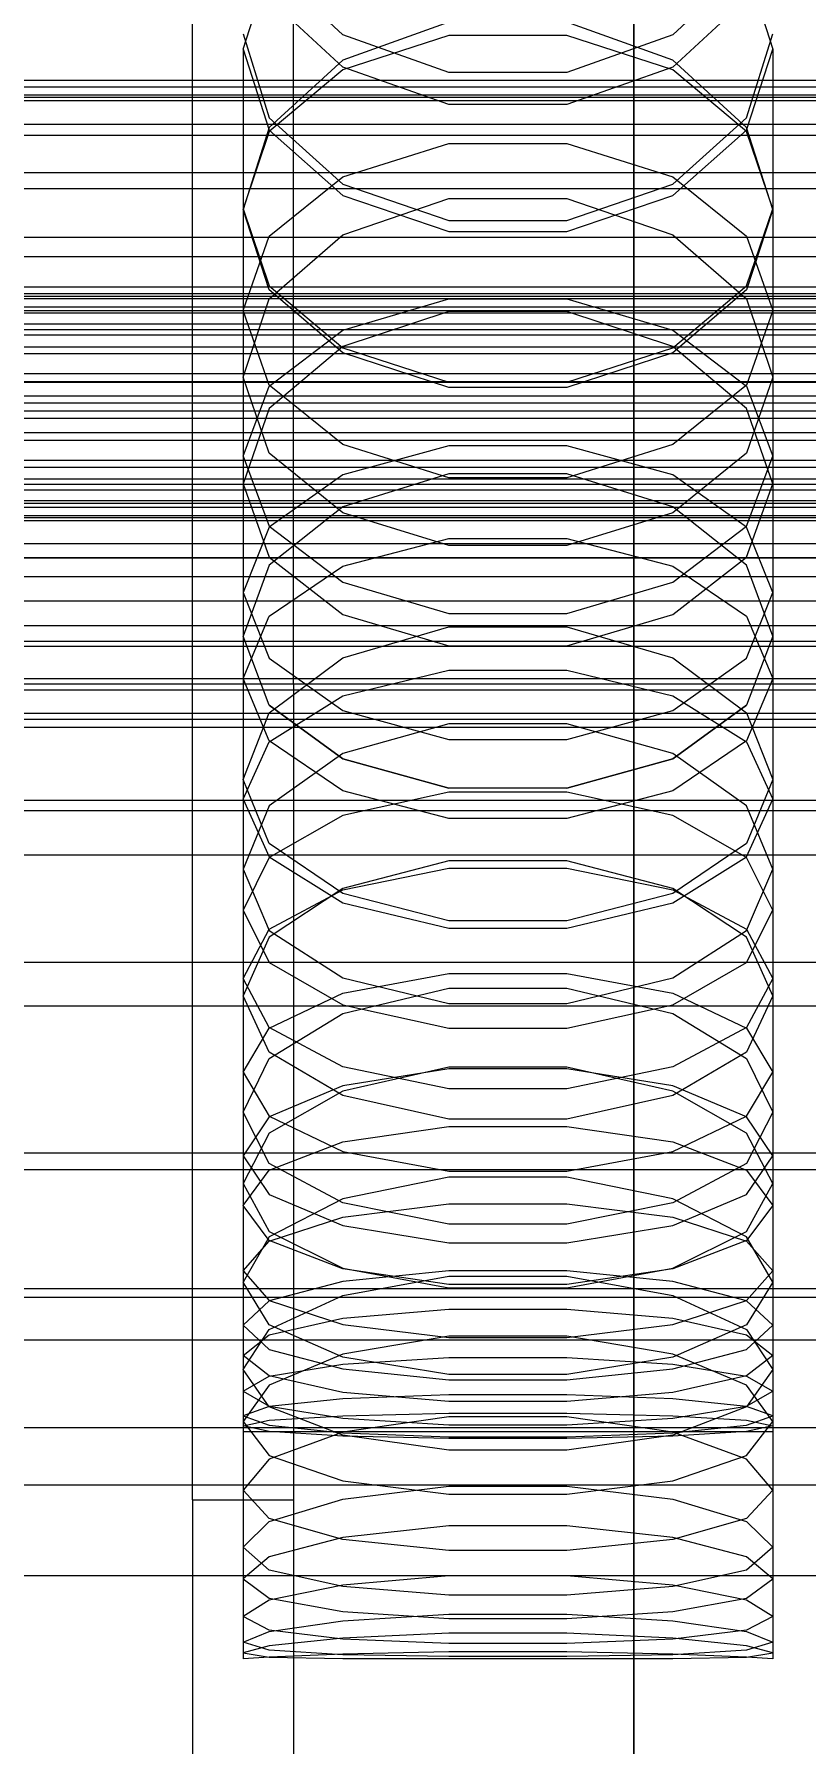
# Model space of a CAD drawing. Header units: millimetres. Extents: x -1970 to 34302, y -65268 to 6837.
# Drawn here: x -47.6 to 13.6, y -34674 to -34538.5 of the extents above; entities that cross this region are included whole.
import ezdxf

# ---------------------------------------------------------------- set-up
doc = ezdxf.new("R2010")
doc.units = ezdxf.units.MM
for name, color, linetype, lineweight in [('COTAS_O', 1, 'Continuous', 0), ('frontal_briquetadora', 7, 'Continuous', 0), ('frontal_C01', 7, 'Continuous', 0), ('frontal_C02', 7, 'Continuous', 0), ('frontal_C07', 7, 'Continuous', 0), ('frontal_mezcladora', 7, 'Continuous', 0)]:
    doc.layers.add(name, color=color, linetype=linetype, lineweight=lineweight)
doc.dimstyles.new('R19_100', dxfattribs={"dimtxt": 250, "dimasz": 150, "dimexe": 150, "dimexo": 80, "dimgap": 100, "dimtad": 1, "dimtih": 1, "dimtoh": 1, "dimdsep": 46, "dimcen": 0.09, "dimadec": 0, "dimazin": 0, "dimtfac": 1, "dimtdec": 4, "dimtofl": 0, "dimtmove": 0, "dimatfit": 3, "dimfxl": 1, "dimtolj": 1, "dimtzin": 0, "dimarcsym": 0})

# ---------------------------------------------------------------- blocks, each defined once
blk = doc.blocks.new('*D38')
at = {"layer": 'COTAS_O', "color": 0, "lineweight": -2, "transparency": 16777216}
for p, q in [((-570, -33700), (200, -33700)), ((50, -34750), (50, -33850)), ((-570, -34900), (200, -34900))]:
    blk.add_line(p, q, dxfattribs=at)
at = {"layer": 'COTAS_O', "color": 0, "transparency": 16777216}
for points in [[(25, -33850), (75, -33850), (50, -33700)], [(25, -34750), (75, -34750), (50, -34900)]]:
    blk.add_solid(points, dxfattribs=at)
at = {"layer": 'Defpoints', "color": 0, "transparency": 16777216}
for p in [(-650, -33700), (50, -33700), (-650, -34900)]:
    blk.add_point(p, dxfattribs=at)
blk = doc.blocks.new('*D39')
at = {"layer": 'COTAS_O', "color": 0, "lineweight": -2, "transparency": 16777216}
for p, q in [((-650, -34820), (-650, -34050)), ((650, -34820), (650, -34050)), ((-500, -34200), (500, -34200))]:
    blk.add_line(p, q, dxfattribs=at)
at = {"layer": 'COTAS_O', "color": 0, "transparency": 16777216}
for points in [[(-500, -34175), (-500, -34225), (-650, -34200)], [(500, -34175), (500, -34225), (650, -34200)]]:
    blk.add_solid(points, dxfattribs=at)
at = {"layer": 'Defpoints', "color": 0, "transparency": 16777216}
for p in [(650, -34200), (-650, -34900), (650, -34900)]:
    blk.add_point(p, dxfattribs=at)

msp = doc.modelspace()

# ---------------------------------------------------------------- linework, layer by layer
at = {"layer": 'frontal_briquetadora'}
for p, q in [((-31, -34539.635), (-28.92, -34533.192)), ((-23.093, -34538.496), (-28.92, -34533.082)), ((8.92, -34533.082), (3.093, -34538.496)), ((8.92, -34533.192), (11, -34539.635)), ((-23.094, -34541.066), (-28.92, -34535.648)), ((8.92, -34535.649), (3.094, -34541.066)), ((-14.674, -34537.508), (-23.094, -34540.51)), ((3.094, -34540.51), (-5.326, -34537.508)), ((-31, -34538.419), (-28.92, -34545.1)), ((-14.673, -34541.501), (-23.093, -34538.496)), ((-14.673, -34538.552), (-23.093, -34541.275)), ((-5.327, -34538.552), (-14.673, -34538.552)), ((3.093, -34538.496), (-5.327, -34541.501)), ((3.093, -34541.275), (-5.327, -34538.552)), ((8.92, -34545.1), (11, -34538.419)), ((-31, -34539.635), (-31, -34552.363)), ((-31, -34539.635), (-28.92, -34546.078)), ((8.92, -34546.078), (11, -34539.635)), ((11, -34539.635), (11, -34552.363)), ((-23.094, -34540.51), (-28.92, -34545.844)), ((-23.093, -34541.275), (-28.92, -34546.182)), ((-14.674, -34544.034), (-23.094, -34541.066)), ((-5.327, -34541.501), (-14.673, -34541.501)), ((3.094, -34541.066), (-5.326, -34544.034)), ((8.92, -34546.182), (3.093, -34541.275)), ((8.92, -34545.844), (3.094, -34540.51)), ((-5.326, -34544.034), (-14.674, -34544.034)), ((-28.92, -34545.1), (-23.094, -34550.353)), ((3.094, -34550.353), (8.92, -34545.1)), ((-28.92, -34545.844), (-31, -34552.363)), ((-28.92, -34546.182), (-31, -34552.301)), ((-28.92, -34546.078), (-23.093, -34551.244)), ((3.093, -34551.244), (8.92, -34546.078)), ((11, -34552.363), (8.92, -34545.844)), ((11, -34552.301), (8.92, -34546.182)), ((-23.093, -34549.754), (-14.673, -34547.13)), ((-14.673, -34547.13), (-5.327, -34547.13)), ((-5.327, -34547.13), (3.093, -34549.754)), ((-28.92, -34554.481), (-23.093, -34549.754)), ((3.093, -34549.754), (8.92, -34554.481)), ((-23.094, -34550.353), (-14.674, -34553.23)), ((-5.326, -34553.23), (3.094, -34550.353)), ((-31, -34552.301), (-31, -34565.638)), ((-31, -34552.301), (-28.92, -34558.42)), ((-28.92, -34558.731), (-31, -34552.363)), ((-23.094, -34554.358), (-14.674, -34551.493)), ((-23.093, -34551.244), (-14.673, -34554.112)), ((-14.674, -34551.493), (-5.326, -34551.493)), ((-5.327, -34554.112), (3.093, -34551.244)), ((-5.326, -34551.493), (3.094, -34554.358)), ((8.92, -34558.42), (11, -34552.301)), ((11, -34552.363), (8.92, -34558.731)), ((11, -34552.301), (11, -34565.638)), ((-14.674, -34553.23), (-5.326, -34553.23)), ((-31, -34560.376), (-28.92, -34554.481)), ((-28.92, -34559.44), (-23.094, -34554.358)), ((-14.673, -34554.112), (-5.327, -34554.112)), ((3.094, -34554.358), (8.92, -34559.44)), ((8.92, -34554.481), (11, -34560.376)), ((-28.92, -34558.42), (-23.093, -34563.327)), ((-23.094, -34563.729), (-28.92, -34558.731)), ((3.093, -34563.327), (8.92, -34558.42)), ((8.92, -34558.731), (3.094, -34563.729)), ((-31, -34565.638), (-28.92, -34559.44)), ((-31, -34560.376), (-31, -34574.101)), ((-28.92, -34566.271), (-31, -34560.376)), ((-14.674, -34560.448), (-23.094, -34563.217)), ((-23.093, -34561.918), (-14.673, -34559.449)), ((-5.326, -34560.448), (-14.674, -34560.448)), ((-14.673, -34559.449), (-5.327, -34559.449)), ((-5.327, -34559.449), (3.093, -34561.918)), ((3.094, -34563.217), (-5.326, -34560.448)), ((8.92, -34559.44), (11, -34565.638)), ((11, -34560.376), (8.92, -34566.271)), ((11, -34560.376), (11, -34574.101)), ((-28.92, -34566.366), (-23.093, -34561.918)), ((3.093, -34561.918), (8.92, -34566.366)), ((-23.094, -34563.217), (-28.92, -34568.125)), ((8.92, -34568.125), (3.094, -34563.217)), ((-14.674, -34566.461), (-23.094, -34563.729)), ((-23.093, -34563.327), (-14.673, -34566.05)), ((-5.327, -34566.05), (3.093, -34563.327)), ((3.094, -34563.729), (-5.326, -34566.461)), ((-28.92, -34571.679), (-31, -34565.638)), ((11, -34565.638), (8.92, -34571.679)), ((-31, -34571.912), (-28.92, -34566.366)), ((-23.093, -34570.998), (-28.92, -34566.271)), ((-5.326, -34566.461), (-14.674, -34566.461)), ((-14.673, -34566.05), (-5.327, -34566.05)), ((8.92, -34566.271), (3.093, -34570.998)), ((8.92, -34566.366), (11, -34571.912)), ((-28.92, -34568.125), (-31, -34574.101)), ((11, -34574.101), (8.92, -34568.125)), ((-14.673, -34573.621), (-23.093, -34570.998)), ((-14.673, -34571.082), (-23.093, -34573.39)), ((-5.327, -34571.082), (-14.673, -34571.082)), ((3.093, -34570.998), (-5.327, -34573.621)), ((3.093, -34573.39), (-5.327, -34571.082)), ((-31, -34571.912), (-31, -34586.193)), ((-31, -34571.912), (-28.92, -34577.459)), ((-23.094, -34576.409), (-28.92, -34571.679)), ((8.92, -34571.679), (3.094, -34576.409)), ((8.92, -34577.459), (11, -34571.912)), ((11, -34571.912), (11, -34586.193)), ((-31, -34574.101), (-28.92, -34579.916)), ((-23.093, -34573.39), (-28.92, -34577.548)), ((-14.674, -34573.305), (-23.094, -34575.925)), ((-5.326, -34573.305), (-14.674, -34573.305)), ((-5.327, -34573.621), (-14.673, -34573.621)), ((3.094, -34575.925), (-5.326, -34573.305)), ((8.92, -34577.548), (3.093, -34573.39)), ((8.92, -34579.916), (11, -34574.101)), ((-23.094, -34575.925), (-28.92, -34580.562)), ((-14.674, -34578.991), (-23.094, -34576.409)), ((3.094, -34576.409), (-5.326, -34578.991)), ((8.92, -34580.562), (3.094, -34575.925)), ((-28.92, -34577.548), (-31, -34582.734)), ((-28.92, -34577.459), (-23.093, -34581.907)), ((3.093, -34581.907), (8.92, -34577.459)), ((11, -34582.734), (8.92, -34577.548)), ((-23.093, -34580.641), (-14.673, -34578.443)), ((-5.326, -34578.991), (-14.674, -34578.991)), ((-14.673, -34578.443), (-5.327, -34578.443)), ((-5.327, -34578.443), (3.093, -34580.641)), ((195, -34580), (-195, -34580)), ((-28.92, -34580.562), (-31, -34586.193)), ((-28.92, -34579.916), (-23.094, -34584.461)), ((-28.92, -34584.6), (-23.093, -34580.641)), ((3.093, -34580.641), (8.92, -34584.6)), ((3.094, -34584.461), (8.92, -34579.916)), ((11, -34586.193), (8.92, -34580.562)), ((-23.093, -34581.907), (-14.673, -34584.376)), ((-5.327, -34584.376), (3.093, -34581.907)), ((-31, -34582.734), (-31, -34597.535)), ((-31, -34582.734), (-28.92, -34587.919)), ((8.92, -34587.919), (11, -34582.734)), ((11, -34582.734), (11, -34597.535)), ((-31, -34589.538), (-28.92, -34584.6)), ((-23.094, -34584.461), (-14.674, -34586.939)), ((-14.673, -34584.376), (-5.327, -34584.376)), ((-5.326, -34586.939), (3.094, -34584.461)), ((8.92, -34584.6), (11, -34589.538)), ((-28.92, -34591.656), (-31, -34586.193)), ((-23.094, -34587.908), (-14.674, -34585.444)), ((-14.674, -34585.444), (-5.326, -34585.444)), ((-5.326, -34585.444), (3.094, -34587.908)), ((11, -34586.193), (8.92, -34591.656)), ((195, -34587), (-195, -34587)), ((-14.674, -34586.939), (-5.326, -34586.939)), ((-28.92, -34592.262), (-23.094, -34587.908)), ((-28.92, -34587.919), (-23.093, -34592.078)), ((-23.093, -34590.901), (-14.673, -34588.873)), ((-14.673, -34588.873), (-5.327, -34588.873)), ((-5.327, -34588.873), (3.093, -34590.901)), ((3.093, -34592.078), (8.92, -34587.919)), ((3.094, -34587.908), (8.92, -34592.262)), ((-31, -34589.538), (-31, -34604.666)), ((-28.92, -34594.475), (-31, -34589.538)), ((11, -34589.538), (8.92, -34594.475)), ((11, -34589.538), (11, -34604.666)), ((-28.92, -34594.554), (-23.093, -34590.901)), ((-23.094, -34595.915), (-28.92, -34591.656)), ((-28.92, -34591.656), (-23.094, -34595.915)), ((3.093, -34590.901), (8.92, -34594.554)), ((8.92, -34591.656), (3.094, -34595.915)), ((3.094, -34595.915), (8.92, -34591.656)), ((-31, -34597.535), (-28.92, -34592.262)), ((-14.674, -34593.122), (-23.094, -34595.48)), ((-23.093, -34592.078), (-14.673, -34594.385)), ((-5.326, -34593.122), (-14.674, -34593.122)), ((-5.327, -34594.385), (3.093, -34592.078)), ((3.094, -34595.48), (-5.326, -34593.122)), ((8.92, -34592.262), (11, -34597.535)), ((-23.093, -34598.435), (-28.92, -34594.475)), ((-14.673, -34594.385), (-5.327, -34594.385)), ((8.92, -34594.475), (3.093, -34598.435)), ((-31, -34599.11), (-28.92, -34594.554)), ((-23.094, -34595.48), (-28.92, -34599.639)), ((8.92, -34599.639), (3.094, -34595.48)), ((8.92, -34594.554), (11, -34599.11)), ((-14.674, -34598.232), (-23.094, -34595.915)), ((-23.094, -34595.915), (-14.674, -34598.232)), ((3.094, -34595.915), (-5.326, -34598.232)), ((-5.326, -34598.232), (3.094, -34595.915)), ((-28.92, -34602.634), (-31, -34597.535)), ((-14.673, -34600.632), (-23.093, -34598.435)), ((-14.673, -34598.547), (-23.093, -34600.4)), ((-5.326, -34598.232), (-14.674, -34598.232)), ((-5.327, -34598.547), (-14.673, -34598.547)), ((3.093, -34598.435), (-5.327, -34600.632)), ((3.093, -34600.4), (-5.327, -34598.547)), ((11, -34597.535), (8.92, -34602.634)), ((-31, -34599.11), (-31, -34614.698)), ((-31, -34599.11), (-28.92, -34603.666)), ((-28.92, -34599.639), (-31, -34604.666)), ((8.92, -34603.666), (11, -34599.11)), ((11, -34604.666), (8.92, -34599.639)), ((11, -34599.11), (11, -34614.698)), ((-23.093, -34600.4), (-28.92, -34603.738)), ((-5.327, -34600.632), (-14.673, -34600.632)), ((8.92, -34603.738), (3.093, -34600.4)), ((-28.92, -34603.738), (-31, -34607.901)), ((-23.094, -34606.596), (-28.92, -34602.634)), ((-28.92, -34603.666), (-23.093, -34607.319)), ((3.093, -34607.319), (8.92, -34603.666)), ((8.92, -34602.634), (3.094, -34606.596)), ((11, -34607.901), (8.92, -34603.738)), ((-31, -34604.666), (-28.92, -34609.515)), ((-14.674, -34603.999), (-23.094, -34606.192)), ((-23.093, -34606.298), (-14.673, -34604.564)), ((-5.326, -34603.999), (-14.674, -34603.999)), ((-14.673, -34604.564), (-5.327, -34604.564)), ((-5.327, -34604.564), (3.093, -34606.298)), ((3.094, -34606.192), (-5.326, -34603.999)), ((8.92, -34609.515), (11, -34604.666)), ((-23.094, -34606.192), (-28.92, -34610.051)), ((-28.92, -34609.422), (-23.093, -34606.298)), ((-14.674, -34608.746), (-23.094, -34606.596)), ((3.094, -34606.596), (-5.326, -34608.746)), ((3.093, -34606.298), (8.92, -34609.422)), ((8.92, -34610.051), (3.094, -34606.192)), ((-31, -34607.901), (-31, -34623.913)), ((-31, -34607.901), (-28.92, -34612.065)), ((-23.093, -34607.319), (-14.673, -34609.347)), ((-5.327, -34609.347), (3.093, -34607.319)), ((8.92, -34612.065), (11, -34607.901)), ((11, -34607.901), (11, -34623.913)), ((-5.326, -34608.746), (-14.674, -34608.746)), ((-14.673, -34609.347), (-5.327, -34609.347)), ((-31, -34613.318), (-28.92, -34609.422)), ((-28.92, -34610.051), (-31, -34614.698)), ((-28.92, -34609.515), (-23.094, -34613.274)), ((3.094, -34613.274), (8.92, -34609.515)), ((8.92, -34609.422), (11, -34613.318)), ((11, -34614.698), (8.92, -34610.051)), ((-28.92, -34612.065), (-23.093, -34615.403)), ((3.093, -34615.403), (8.92, -34612.065)), ((-31, -34613.318), (-31, -34629.59)), ((-28.92, -34617.214), (-31, -34613.318)), ((-23.094, -34613.274), (-14.674, -34615.311)), ((-23.093, -34614.479), (-14.673, -34612.927)), ((-14.673, -34612.927), (-5.327, -34612.927)), ((-5.327, -34612.927), (3.093, -34614.479)), ((-5.326, -34615.311), (3.094, -34613.274)), ((11, -34613.318), (8.92, -34617.214)), ((11, -34613.318), (11, -34629.59)), ((-28.92, -34619.163), (-31, -34614.698)), ((-28.92, -34617.275), (-23.093, -34614.479)), ((-23.094, -34616.105), (-14.674, -34614.083)), ((-14.674, -34614.083), (-5.326, -34614.083)), ((-5.326, -34614.083), (3.094, -34616.105)), ((3.093, -34614.479), (8.92, -34617.275)), ((11, -34614.698), (8.92, -34619.163)), ((-28.92, -34619.655), (-23.094, -34616.105)), ((-23.093, -34615.403), (-14.673, -34617.256)), ((-14.674, -34615.311), (-5.326, -34615.311)), ((-5.327, -34617.256), (3.093, -34615.403)), ((3.094, -34616.105), (8.92, -34619.655)), ((-31, -34620.762), (-28.92, -34617.275)), ((-23.093, -34620.338), (-28.92, -34617.214)), ((-14.673, -34617.256), (-5.327, -34617.256)), ((8.92, -34617.214), (3.093, -34620.338)), ((8.92, -34617.275), (11, -34620.762)), ((-31, -34623.913), (-28.92, -34619.655)), ((-23.094, -34622.61), (-28.92, -34619.163)), ((8.92, -34619.163), (3.094, -34622.61)), ((8.92, -34619.655), (11, -34623.913)), ((-31, -34620.762), (-31, -34637.392)), ((-31, -34620.762), (-28.92, -34624.249)), ((-14.674, -34620.353), (-23.094, -34622.259)), ((-14.673, -34622.072), (-23.093, -34620.338)), ((-14.673, -34620.476), (-23.093, -34621.842)), ((-5.326, -34620.353), (-14.674, -34620.353)), ((-5.327, -34620.476), (-14.673, -34620.476)), ((3.093, -34620.338), (-5.327, -34622.072)), ((3.093, -34621.842), (-5.327, -34620.476)), ((3.094, -34622.259), (-5.326, -34620.353)), ((8.92, -34624.249), (11, -34620.762)), ((11, -34620.762), (11, -34637.392)), ((-23.093, -34621.842), (-28.92, -34624.303)), ((-23.094, -34622.259), (-28.92, -34625.598)), ((-14.674, -34624.472), (-23.094, -34622.61)), ((-5.327, -34622.072), (-14.673, -34622.072)), ((3.094, -34622.61), (-5.326, -34624.472)), ((8.92, -34624.303), (3.093, -34621.842)), ((8.92, -34625.598), (3.094, -34622.259)), ((-28.92, -34627.982), (-31, -34623.913)), ((-28.92, -34624.303), (-31, -34627.373)), ((-28.92, -34624.249), (-23.093, -34627.045)), ((3.093, -34627.045), (8.92, -34624.249)), ((11, -34623.913), (8.92, -34627.982)), ((11, -34627.373), (8.92, -34624.303)), ((-28.92, -34625.598), (-31, -34629.59)), ((-23.093, -34626.287), (-14.673, -34625.047)), ((-5.326, -34624.472), (-14.674, -34624.472)), ((-14.673, -34625.047), (-5.327, -34625.047)), ((-5.327, -34625.047), (3.093, -34626.287)), ((11, -34629.59), (8.92, -34625.598)), ((-28.92, -34628.522), (-23.093, -34626.287)), ((3.093, -34626.287), (8.92, -34628.522)), ((-31, -34627.373), (-31, -34644.321)), ((-31, -34627.373), (-28.92, -34630.442)), ((-23.094, -34631.109), (-28.92, -34627.982)), ((-23.093, -34627.045), (-14.673, -34628.597)), ((-5.327, -34628.597), (3.093, -34627.045)), ((8.92, -34627.982), (3.094, -34631.109)), ((8.92, -34630.442), (11, -34627.373)), ((11, -34627.373), (11, -34644.321)), ((-31, -34631.309), (-28.92, -34628.522)), ((-31, -34629.59), (-28.92, -34633.39)), ((-14.674, -34629.063), (-23.094, -34630.791)), ((-5.326, -34629.063), (-14.674, -34629.063)), ((-14.673, -34628.597), (-5.327, -34628.597)), ((3.094, -34630.791), (-5.326, -34629.063)), ((8.92, -34628.522), (11, -34631.309)), ((8.92, -34633.39), (11, -34629.59)), ((-28.92, -34630.442), (-23.093, -34632.904)), ((-23.094, -34630.791), (-28.92, -34633.807)), ((3.093, -34632.904), (8.92, -34630.442)), ((8.92, -34633.807), (3.094, -34630.791)), ((-31, -34631.309), (-31, -34648.447)), ((-28.92, -34634.097), (-31, -34631.309)), ((-28.92, -34634.139), (-23.093, -34632.248)), ((-14.674, -34632.791), (-23.094, -34631.109)), ((-23.093, -34632.248), (-14.673, -34631.199)), ((-14.673, -34631.199), (-5.327, -34631.199)), ((-5.327, -34631.199), (3.093, -34632.248)), ((3.094, -34631.109), (-5.326, -34632.791)), ((3.093, -34632.248), (8.92, -34634.139)), ((11, -34631.309), (8.92, -34634.097)), ((11, -34631.309), (11, -34648.447)), ((-28.92, -34633.39), (-23.094, -34636.299)), ((-23.093, -34632.904), (-14.673, -34634.27)), ((-5.326, -34632.791), (-14.674, -34632.791)), ((-5.327, -34634.27), (3.093, -34632.904)), ((3.094, -34636.299), (8.92, -34633.39)), ((-28.92, -34633.807), (-31, -34637.392)), ((-31, -34636.498), (-28.92, -34634.139)), ((-23.093, -34636.332), (-28.92, -34634.097)), ((-14.673, -34634.27), (-5.327, -34634.27)), ((8.92, -34634.097), (3.093, -34636.332)), ((11, -34637.392), (8.92, -34633.807)), ((8.92, -34634.139), (11, -34636.498)), ((-31, -34636.498), (-31, -34653.884)), ((-31, -34636.498), (-28.92, -34638.856)), ((-23.094, -34636.299), (-14.674, -34637.86)), ((-14.673, -34637.572), (-23.093, -34636.332)), ((-14.673, -34636.493), (-23.093, -34637.349)), ((-5.327, -34636.493), (-14.673, -34636.493)), ((3.093, -34636.332), (-5.327, -34637.572)), ((3.093, -34637.349), (-5.327, -34636.493)), ((-5.326, -34637.86), (3.094, -34636.299)), ((8.92, -34638.856), (11, -34636.498)), ((11, -34636.498), (11, -34653.884)), ((-28.92, -34640.781), (-31, -34637.392)), ((-23.093, -34637.349), (-28.92, -34638.892)), ((-23.094, -34638.466), (-14.674, -34636.92)), ((-14.674, -34636.92), (-5.326, -34636.92)), ((-5.327, -34637.572), (-14.673, -34637.572)), ((-5.326, -34636.92), (3.094, -34638.466)), ((8.92, -34638.892), (3.093, -34637.349)), ((11, -34637.392), (8.92, -34640.781)), ((-28.92, -34638.892), (-31, -34640.815)), ((-28.92, -34641.151), (-23.094, -34638.466)), ((-28.92, -34638.856), (-23.093, -34640.747)), ((-14.674, -34637.86), (-5.326, -34637.86)), ((3.093, -34640.747), (8.92, -34638.856)), ((3.094, -34638.466), (8.92, -34641.151)), ((11, -34640.815), (8.92, -34638.892)), ((-28.92, -34641.573), (-23.093, -34640.265)), ((-23.093, -34640.265), (-14.673, -34639.539)), ((-14.673, -34639.539), (-5.327, -34639.539)), ((-5.327, -34639.539), (3.093, -34640.265)), ((3.093, -34640.265), (8.92, -34641.573)), ((-31, -34640.815), (-31, -34658.409)), ((-31, -34640.815), (-28.92, -34642.739)), ((-31, -34644.321), (-28.92, -34641.151)), ((-31, -34643.204), (-28.92, -34641.573)), ((-23.094, -34643.357), (-28.92, -34640.781)), ((-14.674, -34641.675), (-23.094, -34643.097)), ((-23.093, -34640.747), (-14.673, -34641.797)), ((-5.326, -34641.675), (-14.674, -34641.675)), ((-14.673, -34641.797), (-5.327, -34641.797)), ((-5.327, -34641.797), (3.093, -34640.747)), ((3.094, -34643.097), (-5.326, -34641.675)), ((8.92, -34640.781), (3.094, -34643.357)), ((8.92, -34642.739), (11, -34640.815)), ((8.92, -34641.151), (11, -34644.321)), ((8.92, -34641.573), (11, -34643.204)), ((11, -34640.815), (11, -34658.409)), ((-31, -34643.204), (-31, -34660.914)), ((-28.92, -34644.835), (-31, -34643.204)), ((-28.92, -34642.739), (-23.093, -34644.281)), ((-23.094, -34643.097), (-28.92, -34645.558)), ((3.093, -34644.281), (8.92, -34642.739)), ((8.92, -34645.558), (3.094, -34643.097)), ((11, -34643.204), (8.92, -34644.835)), ((11, -34643.204), (11, -34660.914)), ((-28.92, -34647.291), (-31, -34644.321)), ((-28.92, -34644.859), (-23.093, -34643.905)), ((-14.674, -34644.733), (-23.094, -34643.357)), ((-23.093, -34643.905), (-14.673, -34643.376)), ((-23.093, -34644.281), (-14.673, -34645.137)), ((-14.673, -34643.376), (-5.327, -34643.376)), ((-5.327, -34643.376), (3.093, -34643.905)), ((-5.327, -34645.137), (3.093, -34644.281)), ((3.094, -34643.357), (-5.326, -34644.733)), ((3.093, -34643.905), (8.92, -34644.859)), ((11, -34644.321), (8.92, -34647.291)), ((-31, -34646.048), (-28.92, -34644.859)), ((-28.92, -34645.558), (-31, -34648.447)), ((-23.093, -34646.144), (-28.92, -34644.835)), ((-5.326, -34644.733), (-14.674, -34644.733)), ((-14.673, -34645.137), (-5.327, -34645.137)), ((8.92, -34644.835), (3.093, -34646.144)), ((8.92, -34644.859), (11, -34646.048)), ((11, -34648.447), (8.92, -34645.558)), ((-31, -34646.048), (-31, -34663.894)), ((-31, -34646.048), (-28.92, -34647.238)), ((-28.92, -34647.254), (-31, -34647.998)), ((-23.093, -34646.656), (-28.92, -34647.254)), ((-28.92, -34647.238), (-23.093, -34648.191)), ((-23.094, -34649.528), (-28.92, -34647.291)), ((-14.673, -34646.869), (-23.093, -34646.144)), ((-14.673, -34646.325), (-23.093, -34646.656)), ((-5.327, -34646.325), (-14.673, -34646.325)), ((-5.327, -34646.869), (-14.673, -34646.869)), ((3.093, -34646.144), (-5.327, -34646.869)), ((3.093, -34646.656), (-5.327, -34646.325)), ((8.92, -34647.254), (3.093, -34646.656)), ((3.093, -34648.191), (8.92, -34647.238)), ((8.92, -34647.291), (3.094, -34649.528)), ((8.92, -34647.238), (11, -34646.048)), ((11, -34647.998), (8.92, -34647.254)), ((11, -34646.048), (11, -34663.894)), ((-31, -34647.998), (-31, -34665.938)), ((-31, -34647.998), (-28.92, -34648.743)), ((-31, -34648.799), (-28.92, -34648.352)), ((-31, -34648.447), (-28.92, -34651.133)), ((-28.92, -34648.352), (-23.093, -34647.994)), ((-14.674, -34648.069), (-23.094, -34649.303)), ((-23.093, -34647.994), (-14.673, -34647.795)), ((-23.093, -34648.191), (-14.673, -34648.721)), ((-5.326, -34648.069), (-14.674, -34648.069)), ((-14.673, -34647.795), (-5.327, -34647.795)), ((-5.327, -34647.795), (3.093, -34647.994)), ((-5.327, -34648.721), (3.093, -34648.191)), ((3.094, -34649.303), (-5.326, -34648.069)), ((3.093, -34647.994), (8.92, -34648.352)), ((8.92, -34648.743), (11, -34647.998)), ((8.92, -34648.352), (11, -34648.799)), ((8.92, -34651.133), (11, -34648.447)), ((11, -34647.998), (11, -34665.938)), ((-31, -34648.799), (-31, -34666.778)), ((-28.92, -34649.246), (-31, -34648.799)), ((-31, -34649.25), (-31, -34667.25)), ((-31, -34649.25), (-28.92, -34649.25)), ((-28.92, -34648.743), (-23.093, -34649.34)), ((-23.093, -34649.605), (-28.92, -34649.246)), ((-28.92, -34649.25), (-23.093, -34649.25)), ((-23.094, -34649.303), (-28.92, -34651.424)), ((-14.674, -34650.715), (-23.094, -34649.528)), ((-23.093, -34649.25), (-14.673, -34649.25)), ((-23.093, -34649.34), (-14.673, -34649.671)), ((-14.673, -34649.804), (-23.093, -34649.605)), ((-14.673, -34648.721), (-5.327, -34648.721)), ((-14.673, -34649.25), (-5.327, -34649.25)), ((-14.673, -34649.671), (-5.327, -34649.671)), ((-5.327, -34649.804), (-14.673, -34649.804)), ((-5.327, -34649.25), (3.093, -34649.25)), ((-5.327, -34649.671), (3.093, -34649.34)), ((3.093, -34649.605), (-5.327, -34649.804)), ((3.094, -34649.528), (-5.326, -34650.715)), ((3.093, -34649.34), (8.92, -34648.743)), ((8.92, -34649.246), (3.093, -34649.605)), ((3.093, -34649.25), (8.92, -34649.25)), ((8.92, -34651.424), (3.094, -34649.303)), ((11, -34648.799), (8.92, -34649.246)), ((8.92, -34649.25), (11, -34649.25)), ((11, -34648.799), (11, -34666.778)), ((11, -34649.25), (11, -34667.25)), ((-28.92, -34651.133), (-23.094, -34653.142)), ((-5.326, -34650.715), (-14.674, -34650.715)), ((3.094, -34653.142), (8.92, -34651.133)), ((-28.92, -34651.424), (-31, -34653.884)), ((11, -34653.884), (8.92, -34651.424)), ((-28.92, -34656.141), (-31, -34653.884)), ((-23.094, -34653.142), (-14.674, -34654.2)), ((-23.094, -34654.607), (-14.674, -34653.565)), ((-14.674, -34653.565), (-5.326, -34653.565)), ((-5.326, -34654.2), (3.094, -34653.142)), ((-5.326, -34653.565), (3.094, -34654.607)), ((11, -34653.884), (8.92, -34656.141)), ((-28.92, -34656.382), (-23.094, -34654.607)), ((-14.674, -34654.2), (-5.326, -34654.2)), ((3.094, -34654.607), (8.92, -34656.382)), ((-31, -34658.409), (-28.92, -34656.382)), ((-23.094, -34657.802), (-28.92, -34656.141)), ((-14.674, -34656.722), (-23.094, -34657.636)), ((-5.326, -34656.723), (-14.674, -34656.722)), ((3.094, -34657.636), (-5.326, -34656.723)), ((8.92, -34656.141), (3.094, -34657.802)), ((8.92, -34656.382), (11, -34658.409)), ((-23.094, -34657.636), (-28.92, -34659.178)), ((-14.674, -34658.667), (-23.094, -34657.802)), ((3.094, -34657.802), (-5.326, -34658.667)), ((8.92, -34659.178), (3.094, -34657.636)), ((-28.92, -34660.23), (-31, -34658.409)), ((-28.92, -34659.178), (-31, -34660.914)), ((-5.326, -34658.667), (-14.674, -34658.667)), ((11, -34658.409), (8.92, -34660.23)), ((11, -34660.914), (8.92, -34659.178)), ((-23.094, -34661.54), (-28.92, -34660.23)), ((-14.674, -34660.692), (-23.094, -34661.41)), ((-5.326, -34660.692), (-14.674, -34660.692)), ((3.094, -34661.41), (-5.326, -34660.692)), ((8.92, -34660.23), (3.094, -34661.54)), ((-31, -34660.914), (-28.92, -34662.441)), ((-23.094, -34661.41), (-28.92, -34662.6)), ((-14.674, -34662.209), (-23.094, -34661.54)), ((-5.326, -34662.209), (-14.674, -34662.209)), ((3.094, -34661.54), (-5.326, -34662.209)), ((8.92, -34662.6), (3.094, -34661.41)), ((8.92, -34662.441), (11, -34660.914)), ((-28.92, -34662.6), (-31, -34663.894)), ((-28.92, -34662.441), (-23.094, -34663.515)), ((-23.094, -34663.515), (-14.674, -34664.053)), ((-5.326, -34664.053), (3.094, -34663.515)), ((3.094, -34663.515), (8.92, -34662.441)), ((11, -34663.894), (8.92, -34662.6)), ((-28.92, -34664.979), (-31, -34663.894)), ((-28.92, -34665.088), (-23.094, -34664.254)), ((-23.094, -34664.254), (-14.674, -34663.732)), ((-14.674, -34663.732), (-5.326, -34663.732)), ((-14.674, -34664.053), (-5.326, -34664.053)), ((-5.326, -34663.732), (3.094, -34664.254)), ((3.094, -34664.254), (8.92, -34665.088)), ((11, -34663.894), (8.92, -34664.979)), ((-31, -34665.938), (-28.92, -34665.088)), ((-28.92, -34666.577), (-31, -34665.938)), ((-28.92, -34666.225), (-31, -34666.778)), ((-23.094, -34665.696), (-28.92, -34664.979)), ((-23.094, -34665.629), (-28.92, -34666.225)), ((-14.674, -34665.239), (-23.094, -34665.629)), ((-14.674, -34666.036), (-23.094, -34665.696)), ((-5.326, -34665.239), (-14.674, -34665.239)), ((-5.326, -34666.036), (-14.674, -34666.036)), ((3.094, -34665.629), (-5.326, -34665.239)), ((3.094, -34665.696), (-5.326, -34666.036)), ((8.92, -34664.979), (3.094, -34665.696)), ((8.92, -34666.225), (3.094, -34665.629)), ((8.92, -34665.088), (11, -34665.938)), ((11, -34665.938), (8.92, -34666.577)), ((11, -34666.778), (8.92, -34666.225)), ((-31, -34666.778), (-28.92, -34667.119)), ((-28.92, -34667.144), (-31, -34667.25)), ((-23.094, -34666.937), (-28.92, -34666.577)), ((-23.094, -34666.906), (-28.92, -34667.144)), ((-28.92, -34667.119), (-23.094, -34667.24)), ((-14.674, -34666.715), (-23.094, -34666.906)), ((-14.674, -34667.078), (-23.094, -34666.937)), ((-23.094, -34667.24), (-14.674, -34667.248)), ((-5.326, -34666.715), (-14.674, -34666.715)), ((-5.326, -34667.078), (-14.674, -34667.078)), ((-14.674, -34667.248), (-5.326, -34667.248)), ((3.094, -34666.906), (-5.326, -34666.715)), ((3.094, -34666.937), (-5.326, -34667.078)), ((-5.326, -34667.248), (3.094, -34667.24)), ((8.92, -34666.577), (3.094, -34666.937)), ((8.92, -34667.144), (3.094, -34666.906)), ((3.094, -34667.24), (8.92, -34667.119)), ((8.92, -34667.119), (11, -34666.778)), ((11, -34667.25), (8.92, -34667.144))]:
    msp.add_line(p, q, dxfattribs=at)
at = {"layer": 'frontal_C01'}
for p, q in [((0, -34740.438), (0, -34428.251)), ((0, -34433.939), (0, -34746.125)), ((-425, -34543.438), (425, -34543.438)), ((-450, -34566.054), (450, -34566.054)), ((450, -34578.861), (-450, -34578.861)), ((450, -34599.211), (-450, -34599.211)), ((-450, -34612.018), (450, -34612.018))]:
    msp.add_line(p, q, dxfattribs=at)
at = {"layer": 'frontal_C02'}
for p, q in [((0, -34258.894), (0, -34543.716)), ((0, -34822.796), (0, -34537.975)), ((-130, -34542.622), (130, -34542.622)), ((-130, -34543.258), (130, -34543.258)), ((-130, -34543.716), (0, -34543.716)), ((-130, -34543.716), (130, -34543.716)), ((0, -34543.716), (0, -34828.537)), ((0, -34543.716), (130, -34543.716)), ((-130, -34545.581), (130, -34545.581)), ((-130, -34546.465), (130, -34546.465)), ((-130, -34549.432), (130, -34549.432)), ((-130, -34550.682), (130, -34550.682)), ((-130, -34554.549), (130, -34554.549)), ((-130, -34556.08), (130, -34556.08)), ((-148, -34559.012), (148, -34559.012)), ((-148, -34559.238), (148, -34559.238)), ((-148, -34559.4), (148, -34559.4)), ((-148, -34560.061), (148, -34560.061)), ((-148, -34560.374), (148, -34560.374)), ((130, -34560.583), (-130, -34560.583)), ((-148, -34561.425), (148, -34561.425)), ((-148, -34561.868), (148, -34561.868)), ((-148, -34563.238), (148, -34563.238)), ((-130, -34562.29), (130, -34562.29)), ((-148, -34563.781), (148, -34563.781)), ((148, -34565.376), (-148, -34565.376)), ((-148, -34565.981), (148, -34565.981)), ((-130, -34567.123), (130, -34567.123)), ((-148, -34567.694), (148, -34567.694)), ((-148, -34568.32), (148, -34568.32)), ((-148, -34570.032), (148, -34570.032)), ((-130, -34568.89), (130, -34568.89)), ((-148, -34570.637), (148, -34570.637)), ((-148, -34572.233), (148, -34572.233)), ((-148, -34572.775), (148, -34572.775)), ((-148, -34574.145), (148, -34574.145)), ((-130, -34573.723), (130, -34573.723)), ((-148, -34574.588), (148, -34574.588)), ((-130, -34575.43), (130, -34575.43)), ((-148, -34575.64), (148, -34575.64)), ((-148, -34575.953), (148, -34575.953)), ((-148, -34576.614), (148, -34576.614)), ((-148, -34576.776), (148, -34576.776)), ((-148, -34577.001), (148, -34577.001)), ((-130, -34579.934), (130, -34579.934)), ((-130, -34581.464), (130, -34581.464)), ((-130, -34585.331), (130, -34585.331)), ((-130, -34586.581), (130, -34586.581)), ((-130, -34589.549), (130, -34589.549)), ((-130, -34590.432), (130, -34590.432)), ((-130, -34592.298), (130, -34592.298)), ((-130, -34592.755), (130, -34592.755)), ((-130, -34593.391), (130, -34593.391)), ((-450, -34615.487), (450, -34615.487)), ((450, -34627.178), (-450, -34627.178)), ((-425, -34627.144), (425, -34627.144)), ((425, -34638.62), (-425, -34638.62)), ((425, -34641.991), (-425, -34641.991)), ((450, -34648.959), (-450, -34648.959)), ((-425, -34653.467), (425, -34653.467)), ((-450, -34660.649), (450, -34660.649))]:
    msp.add_line(p, q, dxfattribs=at)
at = {"layer": 'frontal_C07'}
for p, q in [((-300, -34558.497), (300, -34558.497)), ((300, -34583.416), (-300, -34583.416)), ((300, -34603.554), (-300, -34603.554)), ((-300, -34628.473), (300, -34628.473))]:
    msp.add_line(p, q, dxfattribs=at)
at = {"layer": 'frontal_mezcladora'}
for p, q in [((-35, -34590), (-35, -34525.346)), ((-27, -34590), (-27, -34525.346)), ((-420, -34542.102), (240, -34542.102)), ((240, -34590), (-420, -34590)), ((-35, -34654.654), (-35, -34590)), ((-27, -34590), (-35, -34590)), ((-27, -34590), (-27, -34654.654)), ((-315, -34600), (315, -34600)), ((-420, -34637.898), (240, -34637.898)), ((-35, -34654.654), (-35, -34709.466)), ((-35, -34654.654), (-27, -34654.654)), ((-27, -34654.654), (-27, -34709.466))]:
    msp.add_line(p, q, dxfattribs=at)

# ---------------------------------------------------------------- dimensions: what is measured, and where the dimension line sits
at = {"layer": 'COTAS_O'}
for p2, distance, picture, middle in [((-650, -33700), -700, '*D38', (50, -34300)), ((650, -34900), 700, '*D39', (0, -34200))]:
    dim = msp.add_aligned_dim(p1=(-650, -34900), p2=p2, distance=distance, text='<> O', dimstyle='R19_100', dxfattribs=at)
    dim.commit()
    dim.dimension.update_dxf_attribs({"geometry": picture, "text_midpoint": middle})

doc.saveas('drawing.dxf')
